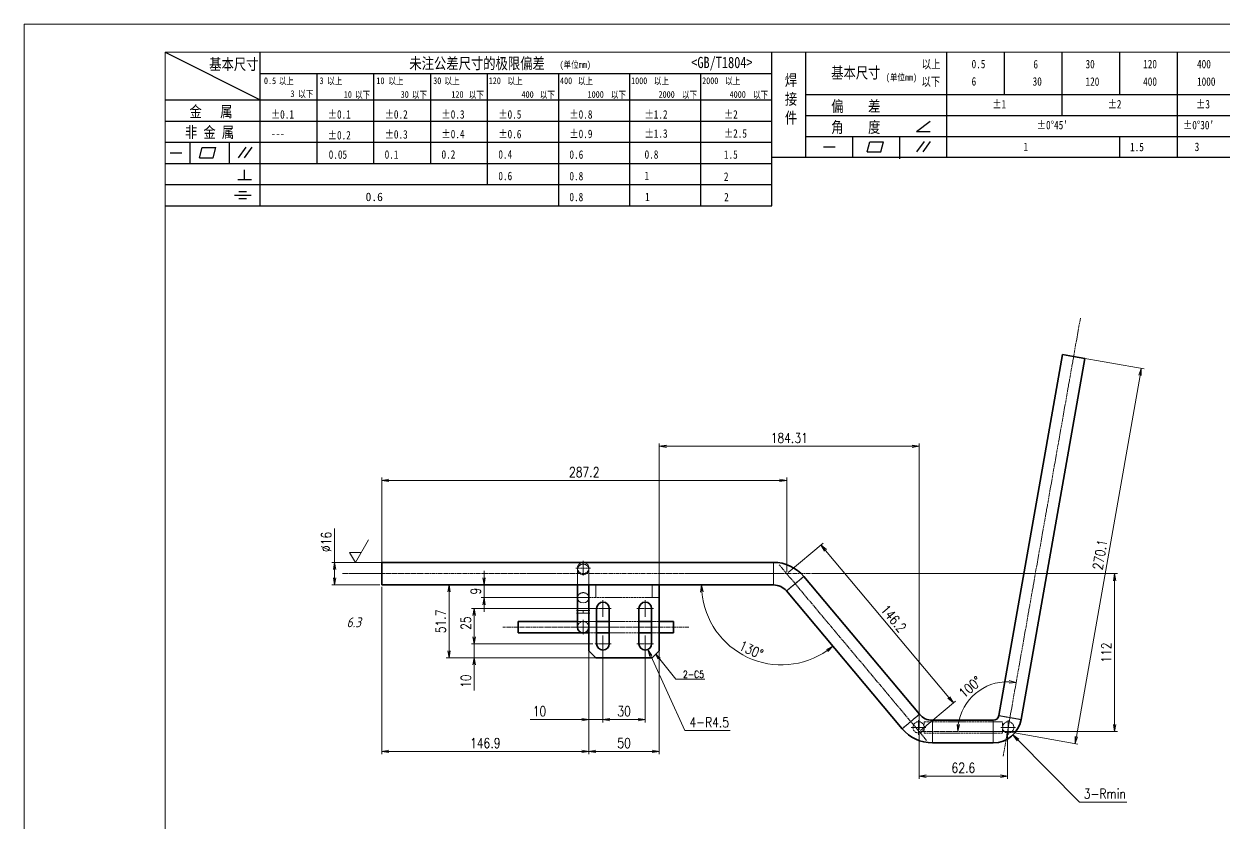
# Model space of a CAD drawing. Header units: millimetres. Extents: x 1333 to 106363, y -60675 to -5704.
# Drawn here: x 5374 to 6226, y -60054 to -59487 of the extents above; entities that cross this region are included whole.
import ezdxf
from ezdxf.enums import TextEntityAlignment as Align

# ---------------------------------------------------------------- set-up
doc = ezdxf.new("R2010")
doc.units = ezdxf.units.MM
doc.header["$LTSCALE"] = 0.5
doc.linetypes.add('AM_ISO02W050x2', pattern=[3.75, 3, -0.75])
doc.linetypes.add('AM_ISO08W050x2', pattern=[9, 6, -0.75, 1.5, -0.75])
for name, color, linetype, lineweight in [('DIM', 3, 'Continuous', 13), ('中心线', 2, 'AM_ISO08W050x2', 18), ('图框', 7, 'Continuous', 18), ('标注线', 3, 'Continuous', 18), ('粗实线', 7, 'Continuous', 35), ('虚线', 1, 'AM_ISO02W050x2', 18)]:
    doc.layers.add(name, color=color, linetype=linetype, lineweight=lineweight)
doc.layers.add('图框文字', color=7, linetype='Continuous')
doc.layers.add('打印', color=7, linetype='Continuous', lineweight=15, plot=False)
doc.layers.add('打印-禁用', color=7, linetype='Continuous', lineweight=15, plot=False)
doc.styles.add('DIM', font='romans.shx', dxfattribs={"width": 0.8, "bigfont": 'bigfont.shx'})
doc.styles.add('国标', font='simfang.ttf', dxfattribs={"width": 0.8})
doc.styles.add('机械长仿宋', font='gbenor.shx', dxfattribs={"height": 1, "bigfont": 'gbcbig.shx'})
doc.dimstyles.new('DEH 1-2', dxfattribs={"dimscale": 2, "dimtxt": 3.5, "dimasz": 2.5, "dimexe": 1, "dimexo": 0.625, "dimgap": 1.2, "dimtad": 1, "dimtoh": 1, "dimdsep": 46, "dimtxsty": 'DIM', "dimblk": 'OPEN', "dimcen": 0, "dimclrd": 8, "dimclre": 8, "dimclrt": 2, "dimazin": 2, "dimtfac": 0.5, "dimtmove": 0, "dimatfit": 3, "dimldrblk": 'OPEN', "dimfxl": 1, "dimtolj": 2, "dimlwd": 18, "dimlwe": 18, "dimarcsym": 0})
doc.dimstyles.new('DEH 1-2$0', dxfattribs={"dimscale": 2, "dimtxt": 3.5, "dimasz": 2.5, "dimexe": 1, "dimexo": 0.625, "dimgap": 1.2, "dimtad": 1, "dimdsep": 46, "dimtxsty": 'DIM', "dimblk": 'OPEN', "dimcen": 0, "dimclrd": 8, "dimclre": 8, "dimclrt": 2, "dimazin": 2, "dimtfac": 0.5, "dimtmove": 0, "dimatfit": 3, "dimldrblk": 'OPEN', "dimfxl": 1, "dimtolj": 2, "dimlwd": 13, "dimlwe": 13, "dimarcsym": 0})
doc.dimstyles.new('DEH 1-2$4', dxfattribs={"dimscale": 2, "dimtxt": 3.5, "dimasz": 2.5, "dimexe": 1, "dimexo": 0.625, "dimgap": 1.2, "dimtad": 1, "dimtoh": 1, "dimdsep": 46, "dimtxsty": 'DIM', "dimblk": 'OPEN', "dimcen": 0, "dimclrd": 8, "dimclre": 8, "dimclrt": 2, "dimazin": 2, "dimtfac": 0.5, "dimtofl": 0, "dimtmove": 0, "dimatfit": 3, "dimldrblk": 'OPEN', "dimfxl": 1, "dimtolj": 2, "dimlwd": 18, "dimlwe": 18, "dimarcsym": 0})
doc.dimstyles.new('DEH 1-2$7', dxfattribs={"dimscale": 2, "dimtxt": 3.5, "dimasz": 2.5, "dimexe": 1, "dimexo": 0.625, "dimgap": 1.2, "dimtad": 1, "dimdsep": 46, "dimtxsty": 'DIM', "dimblk": 'OPEN', "dimcen": 0, "dimclrd": 8, "dimclre": 8, "dimclrt": 2, "dimazin": 2, "dimtfac": 0.5, "dimtmove": 0, "dimatfit": 3, "dimldrblk": 'OPEN', "dimfxl": 1, "dimtolj": 2, "dimlwd": 13, "dimlwe": 13, "dimarcsym": 1})

# ---------------------------------------------------------------- blocks, each defined once
blk = doc.blocks.new('GZDEH零件A3图框V01版')
at = {"layer": '图框', "linetype": 'Continuous'}
for p, q in [((2882.49, -1554.46), (2882.49, -1832.96)), ((3272.49, -1554.46), (2882.49, -1554.46))]:
    blk.add_line(p, q, dxfattribs=at)
at = {"layer": '图框文字', "color": 9}
for p, q in [((2882.49, -1554.46), (2899.37, -1562.92)), ((2899.37, -1581.67), (2899.37, -1554.46)), ((2990.09, -1581.67), (2990.09, -1554.46)), ((2996.09, -1573.08), (2996.09, -1554.46)), ((3021.09, -1561.98), (3021.09, -1554.46)), ((3031.31, -1561.98), (3031.31, -1554.46)), ((3041.53, -1561.98), (3041.53, -1554.46)), ((3051.75, -1561.98), (3051.75, -1554.46)), ((3061.98, -1561.98), (3061.98, -1554.46)), ((2899.37, -1558.24), (2990.09, -1558.24)), ((2909.45, -1574.17), (2909.45, -1558.24)), ((2919.53, -1574.17), (2919.53, -1558.24)), ((2929.61, -1574.17), (2929.61, -1558.24)), ((2939.69, -1577.92), (2939.69, -1558.24)), ((2952.29, -1581.67), (2952.29, -1558.24)), ((2964.89, -1581.67), (2964.89, -1558.24)), ((2977.49, -1581.67), (2977.49, -1558.24)), ((2996.09, -1561.98), (3113.09, -1561.98)), ((3021.09, -1573.08), (3021.09, -1561.98)), ((3041.53, -1565.68), (3041.53, -1561.98)), ((3061.98, -1573.08), (3061.98, -1561.98)), ((2882.49, -1562.92), (2990.09, -1562.92)), ((2882.49, -1566.67), (2990.09, -1566.67)), ((2996.09, -1565.68), (3113.09, -1565.68)), ((3015.75, -1568.51), (3018.15, -1566.66)), ((3015.75, -1568.51), (3018.15, -1568.51)), ((2882.49, -1570.42), (2990.09, -1570.42)), ((2886.92, -1574.12), (2886.92, -1570.42)), ((2888.59, -1573.16), (2889.07, -1571.37)), ((2889.07, -1571.37), (2891.48, -1571.37)), ((2891, -1573.16), (2891.48, -1571.37)), ((2893.91, -1574.12), (2893.91, -1570.42)), ((2895.52, -1573.16), (2896.85, -1571.3)), ((2896.6, -1573.16), (2897.94, -1571.3)), ((2996.09, -1569.38), (3113.09, -1569.38)), ((2999.26, -1571.23), (3001.32, -1571.23)), ((3004.42, -1573.08), (3004.42, -1569.38)), ((3006.97, -1572.12), (3007.45, -1570.33)), ((3007.45, -1570.33), (3009.86, -1570.33)), ((3009.39, -1572.12), (3009.86, -1570.33)), ((3012.75, -1573.08), (3012.75, -1569.38)), ((3015.81, -1572.12), (3017.15, -1570.26)), ((3016.89, -1572.12), (3018.23, -1570.26)), ((3051.75, -1573.08), (3051.75, -1569.38)), ((2883.43, -1572.27), (2885.49, -1572.27)), ((2888.59, -1573.16), (2891, -1573.16)), ((2990.09, -1573.08), (3113.09, -1573.08)), ((3006.97, -1572.12), (3009.39, -1572.12)), ((3012.75, -1573.33), (3012.75, -1573.08)), ((2882.49, -1574.17), (2990.09, -1574.17)), ((2896.58, -1577.05), (2896.58, -1575.28)), ((2895.42, -1577.05), (2897.81, -1577.05)), ((2882.49, -1577.92), (2990.09, -1577.92)), ((2894.79, -1579.77), (2897.77, -1579.77)), ((2895.57, -1579.17), (2896.92, -1579.17)), ((2882.49, -1581.67), (2990.09, -1581.67)), ((2895.57, -1580.37), (2896.93, -1580.37))]:
    blk.add_line(p, q, dxfattribs=at)
at = {"layer": '打印-禁用', "linetype": 'Continuous'}
for p, q in [((2857.49, -1549.46), (2857.49, -1846.46)), ((3277.49, -1549.46), (2857.49, -1549.46))]:
    blk.add_line(p, q, dxfattribs=at)
at = {"layer": '图框文字', "color": 9, "style": '国标', "width": 0.8}
for s, height, p in [('基本尺寸', 2, (2890.33, -1557.58)), ('未注公差尺寸的极限偏差', 2, (2925.81, -1557.44)), ('<GB/T1804>', 2, (2975.78, -1557.27)), ('以上', 1.5, (3016.64, -1557.33)), ('0.5', 1.5, (3025.49, -1557.3)), ('6', 1.5, (3036.45, -1557.34)), ('30', 1.5, (3045.69, -1557.31)), ('120', 1.5, (3055.91, -1557.31)), ('400', 1.5, (3065.46, -1557.31)), ('基本尺寸', 2, (3000.6, -1559.1)), ('30', 1.2, (2930.04, -1560.11)), ('以下', 1.5, (3016.58, -1560.43)), ('6', 1.5, (3025.49, -1560.38)), ('30', 1.5, (3036.31, -1560.39)), ('120', 1.5, (3045.69, -1560.41)), ('400', 1.5, (3055.91, -1560.41)), ('1000', 1.5, (3065.46, -1560.41)), ('偏    差', 2, (3000.6, -1565.04)), ('±1', 1.5, (3029.16, -1564.42)), ('±2', 1.5, (3049.61, -1564.42)), ('±3', 1.5, (3065.3, -1564.42)), ('金   属', 2, (2886.82, -1565.98)), ('±0.1', 1.5, (2901.27, -1566.23)), ('±0.1', 1.5, (2911.35, -1566.23)), ('±0.2', 1.5, (2921.43, -1566.23)), ('±0.3', 1.5, (2931.51, -1566.23)), ('±0.5', 1.5, (2941.59, -1566.23)), ('±0.8', 1.5, (2954.19, -1566.23)), ('±1.2', 1.5, (2967.51, -1566.23)), ('±2', 1.5, (2981.58, -1566.23)), ('角    度', 2, (3000.6, -1568.74)), ("±0%%D45'", 1.5, (3037.06, -1568.12)), ("±0%%D30'", 1.5, (3062.98, -1568.12)), ('非 金 属', 2, (2886.02, -1569.65)), ('---', 1.5, (2901.27, -1569.65)), ('±0.2', 1.5, (2911.35, -1569.92)), ('±0.3', 1.5, (2921.43, -1569.77)), ('±0.4', 1.5, (2931.51, -1569.71)), ('±0.6', 1.5, (2941.59, -1569.71)), ('±0.9', 1.5, (2954.19, -1569.68)), ('±1.3', 1.5, (2967.51, -1569.62)), ('±2.5', 1.5, (2981.58, -1569.61)), ('1', 1.5, (3034.69, -1571.98)), ('1.5', 1.5, (3053.59, -1572.01)), ('3', 1.5, (3065.05, -1571.98)), ('0.1', 1.5, (2921.43, -1573.34)), ('0.2', 1.5, (2931.51, -1573.33)), ('0.4', 1.5, (2941.59, -1573.33)), ('0.6', 1.5, (2954.19, -1573.35)), ('0.8', 1.5, (2967.51, -1573.33)), ('1.5', 1.5, (2981.58, -1573.34)), ('0.6', 1.5, (2941.59, -1577.14)), ('0.8', 1.5, (2954.19, -1577.17)), ('1', 1.5, (2967.51, -1577.12)), ('2', 1.5, (2981.58, -1577.26)), ('0.8', 1.5, (2954.19, -1580.87)), ('1', 1.5, (2967.59, -1580.86)), ('2', 1.5, (2981.62, -1580.89))]:
    blk.add_text(s, height=height, dxfattribs=at).set_placement(p)
at = {"layer": '图框文字', "color": 9, "lineweight": 15, "style": '国标', "width": 0.8}
for s, p in [('(单位mm)', (2952.44, -1557.27)), ('(单位mm)', (3010.27, -1559.51)), ('0.5', (2900.03, -1560.11)), ('以上', (2902.64, -1560.16)), ('3', (2909.88, -1560.11)), ('以上', (2911.25, -1560.16)), ('10', (2919.96, -1560.11)), ('以上', (2922.09, -1560.16)), ('以上', (2932.02, -1560.16)), ('120', (2939.88, -1560.11)), ('以上', (2943.21, -1560.16)), ('400', (2952.52, -1560.11)), ('以上', (2955.68, -1560.16)), ('1000', (2965.12, -1560.11)), ('以上', (2969.16, -1560.16)), ('2000', (2977.72, -1560.11)), ('以上', (2981.8, -1560.16)), ('3', (2904.73, -1562.41)), ('以下', (2906.1, -1562.46)), ('10', (2914.19, -1562.54)), ('以下', (2916.18, -1562.59)), ('30', (2924.27, -1562.54)), ('以下', (2926.26, -1562.59)), ('120', (2933.26, -1562.54)), ('以下', (2936.34, -1562.59)), ('400', (2945.7, -1562.54)), ('以下', (2948.94, -1562.59)), ('1000', (2957.41, -1562.54)), ('以下', (2961.54, -1562.59)), ('2000', (2969.99, -1562.54)), ('以下', (2974.14, -1562.59)), ('4000', (2982.59, -1562.54)), ('以下', (2986.74, -1562.59))]:
    blk.add_text(s, height=1.2, dxfattribs=at).set_placement(p)
at = {"layer": '图框文字', "color": 9, "lineweight": 13, "style": '国标'}
blk.add_text('0.6', height=1.5, dxfattribs=at).set_placement((2918.05, -1580.85))
at = {"layer": '图框文字', "color": 9, "insert": (2992.39, -1558.41), "char_height": 2, "width": 3.1877, "attachment_point": 1, "style": '国标'}
blk.add_mtext('焊\\P接\\P件', dxfattribs=at)
at = {"layer": '图框文字', "color": 9, "insert": (2911.51, -1573.37), "char_height": 1.5, "attachment_point": 7, "style": '国标'}
blk.add_mtext_dynamic_manual_height_columns('0.05', width=5.1982, gutter_width=12.5, heights=[0], dxfattribs=at)
blk = doc.blocks.new('DEH A3')
at = {"layer": '图框'}
blk.add_blockref('GZDEH零件A3图框V01版', (-2857.49, 1846.46), dxfattribs=at)
blk = doc.blocks.new('_Open')
at = {"color": 0, "linetype": 'ByBlock', "lineweight": -2}
for p, q in [((-1, 0.17), (0, 0)), ((-1, -0.17), (0, 0)), ((0, 0), (-1, 0))]:
    blk.add_line(p, q, dxfattribs=at)
blk = doc.blocks.new('*D104')
at = {"layer": 'Defpoints', "color": 0, "transparency": 16777216}
for p in [(5628.02, -59884.61), (5774.9, -59921.32), (5628.02, -60002.67)]:
    blk.add_point(p, dxfattribs=at)
at = {"layer": '标注线', "color": 8, "lineweight": 13, "transparency": 16777216}
for p, q in [((5628.02, -59885.86), (5628.02, -60004.67)), ((5774.9, -59922.57), (5774.9, -60004.67)), ((5769.9, -60002.67), (5633.02, -60002.67))]:
    blk.add_line(p, q, dxfattribs=at)
at = {"layer": '标注线', "color": 8, "lineweight": 13, "transparency": 16777216, "xscale": 5, "yscale": 5, "zscale": 5, "rotation": 180}
blk.add_blockref('_Open', (5628.02, -60002.67), dxfattribs=at)
at = {"layer": '标注线', "color": 8, "lineweight": 13, "transparency": 16777216, "xscale": 5, "yscale": 5, "zscale": 5}
blk.add_blockref('_Open', (5774.9, -60002.67), dxfattribs=at)
at = {"layer": '标注线', "color": 2, "transparency": 16777216, "insert": (5701.46, -59996.77), "char_height": 7, "attachment_point": 5, "style": 'DIM'}
blk.add_mtext('\\A2;146.9', dxfattribs=at)
blk = doc.blocks.new('*D105')
at = {"layer": 'Defpoints', "color": 0, "transparency": 16777216}
for p in [(5774.9, -59921.32), (5824.9, -59921.32), (5824.9, -60002.67)]:
    blk.add_point(p, dxfattribs=at)
at = {"layer": '标注线', "color": 8, "lineweight": 13, "transparency": 16777216}
for p, q in [((5774.9, -59922.57), (5774.9, -60004.67)), ((5824.9, -59922.57), (5824.9, -60004.67)), ((5779.9, -60002.67), (5819.9, -60002.67))]:
    blk.add_line(p, q, dxfattribs=at)
at = {"layer": '标注线', "color": 8, "lineweight": 13, "transparency": 16777216, "xscale": 5, "yscale": 5, "zscale": 5, "rotation": 180}
blk.add_blockref('_Open', (5774.9, -60002.67), dxfattribs=at)
at = {"layer": '标注线', "color": 8, "lineweight": 13, "transparency": 16777216, "xscale": 5, "yscale": 5, "zscale": 5}
blk.add_blockref('_Open', (5824.9, -60002.67), dxfattribs=at)
at = {"layer": '标注线', "color": 2, "transparency": 16777216, "insert": (5799.9, -59996.77), "char_height": 7, "attachment_point": 5, "style": 'DIM'}
blk.add_mtext('\\A2;50', dxfattribs=at)
blk = doc.blocks.new('*D106')
at = {"layer": 'Defpoints', "color": 0, "transparency": 16777216}
for p in [(5784.9, -59922.17), (5814.9, -59922.17), (5814.9, -59980.06)]:
    blk.add_point(p, dxfattribs=at)
at = {"layer": '标注线', "color": 8, "lineweight": 13, "transparency": 16777216}
for p, q in [((5784.9, -59923.42), (5784.9, -59982.06)), ((5814.9, -59923.42), (5814.9, -59982.06)), ((5789.9, -59980.06), (5809.9, -59980.06))]:
    blk.add_line(p, q, dxfattribs=at)
at = {"layer": '标注线', "color": 8, "lineweight": 13, "transparency": 16777216, "xscale": 5, "yscale": 5, "zscale": 5, "rotation": 180}
blk.add_blockref('_Open', (5784.9, -59980.06), dxfattribs=at)
at = {"layer": '标注线', "color": 8, "lineweight": 13, "transparency": 16777216, "xscale": 5, "yscale": 5, "zscale": 5}
blk.add_blockref('_Open', (5814.9, -59980.06), dxfattribs=at)
at = {"layer": '标注线', "color": 2, "transparency": 16777216, "insert": (5799.9, -59974.16), "char_height": 7, "attachment_point": 5, "style": 'DIM'}
blk.add_mtext('\\A2;30', dxfattribs=at)
blk = doc.blocks.new('*D107')
at = {"layer": 'Defpoints', "color": 0, "transparency": 16777216}
for p in [(5774.9, -59921.32), (5784.9, -59922.17), (5784.9, -59980.06)]:
    blk.add_point(p, dxfattribs=at)
at = {"layer": '标注线', "color": 8, "lineweight": 13, "transparency": 16777216}
for p, q in [((5774.9, -59922.57), (5774.9, -59982.06)), ((5784.9, -59923.42), (5784.9, -59982.06)), ((5769.9, -59980.06), (5733.42, -59980.06)), ((5784.9, -59980.06), (5774.9, -59980.06)), ((5789.9, -59980.06), (5794.9, -59980.06))]:
    blk.add_line(p, q, dxfattribs=at)
at = {"layer": '标注线', "color": 8, "lineweight": 13, "transparency": 16777216, "xscale": 5, "yscale": 5, "zscale": 5}
blk.add_blockref('_Open', (5774.9, -59980.06), dxfattribs=at)
at = {"layer": '标注线', "color": 8, "lineweight": 13, "transparency": 16777216, "xscale": 5, "yscale": 5, "zscale": 5, "rotation": 180}
blk.add_blockref('_Open', (5784.9, -59980.06), dxfattribs=at)
at = {"layer": '标注线', "color": 2, "transparency": 16777216, "insert": (5739.95, -59974.16), "char_height": 7, "attachment_point": 5, "style": 'DIM'}
blk.add_mtext('\\A2;10', dxfattribs=at)
blk = doc.blocks.new('*D108')
at = {"layer": 'Defpoints', "color": 0, "transparency": 16777216}
for p in [(5779.05, -59926.32), (5693.61, -59936.32), (5781.45, -59936.32)]:
    blk.add_point(p, dxfattribs=at)
at = {"layer": '标注线', "color": 8, "lineweight": 13, "transparency": 16777216}
for p, q in [((5693.61, -59921.32), (5693.61, -59916.32)), ((5777.8, -59926.32), (5691.61, -59926.32)), ((5693.61, -59926.32), (5693.61, -59936.32)), ((5780.2, -59936.32), (5691.61, -59936.32)), ((5693.61, -59941.32), (5693.61, -59959.39))]:
    blk.add_line(p, q, dxfattribs=at)
at = {"layer": '标注线', "color": 8, "lineweight": 13, "transparency": 16777216, "xscale": 5, "yscale": 5, "zscale": 5}
for p, rotation in [((5693.61, -59926.32), 270), ((5693.61, -59936.32), 90)]:
    blk.add_blockref('_Open', p, dxfattribs=dict(at, rotation=rotation))
at = {"layer": '标注线', "color": 2, "transparency": 16777216, "insert": (5687.71, -59952.86), "char_height": 7, "attachment_point": 5, "rotation": 90, "style": 'DIM'}
blk.add_mtext('\\A2;10', dxfattribs=at)
blk = doc.blocks.new('*D109')
at = {"layer": 'Defpoints', "color": 0, "transparency": 16777216}
for p in [(5693.61, -59901.32), (5780.4, -59901.32), (5779.05, -59926.32)]:
    blk.add_point(p, dxfattribs=at)
at = {"layer": '标注线', "color": 8, "lineweight": 13, "transparency": 16777216}
for p, q in [((5779.15, -59901.32), (5691.61, -59901.32)), ((5693.61, -59921.32), (5693.61, -59906.32)), ((5777.8, -59926.32), (5691.61, -59926.32))]:
    blk.add_line(p, q, dxfattribs=at)
at = {"layer": '标注线', "color": 8, "lineweight": 13, "transparency": 16777216, "xscale": 5, "yscale": 5, "zscale": 5}
for p, rotation in [((5693.61, -59901.32), 90), ((5693.61, -59926.32), 270)]:
    blk.add_blockref('_Open', p, dxfattribs=dict(at, rotation=rotation))
at = {"layer": '标注线', "color": 2, "transparency": 16777216, "insert": (5687.71, -59911.7), "char_height": 7, "attachment_point": 5, "rotation": 90, "style": 'DIM'}
blk.add_mtext('\\A2;25', dxfattribs=at)
blk = doc.blocks.new('*D110')
at = {"layer": 'Defpoints', "color": 0, "transparency": 16777216}
for p in [(5814.9, -59926.32), (5816.78, -59930.41)]:
    blk.add_point(p, dxfattribs=at)
at = {"layer": '标注线', "color": 8, "lineweight": 18, "transparency": 16777216}
for p, q in [((5843.1, -59987.9), (5818.86, -59934.96)), ((5875.1, -59987.9), (5843.1, -59987.9))]:
    blk.add_line(p, q, dxfattribs=at)
at = {"layer": '标注线', "color": 8, "lineweight": 18, "transparency": 16777216, "xscale": 5, "yscale": 5, "zscale": 5, "rotation": 114.600883210206}
blk.add_blockref('_Open', (5816.78, -59930.41), dxfattribs=at)
at = {"layer": '标注线', "color": 2, "transparency": 16777216, "insert": (5860.3, -59982), "char_height": 7, "attachment_point": 5, "style": 'DIM'}
blk.add_mtext('\\A2;{\\Fromans,bigfont|c134;4-}R4.5', dxfattribs=at)
blk = doc.blocks.new('*D111')
at = {"layer": 'Defpoints', "color": 0, "transparency": 16777216}
for p in [(5594.6, -59868.61), (5629.78, -59868.61), (5628.02, -59884.61)]:
    blk.add_point(p, dxfattribs=at)
at = {"layer": '标注线', "color": 8, "lineweight": 13, "transparency": 16777216}
for p, q in [((5594.6, -59868.61), (5594.6, -59844.68)), ((5628.53, -59868.61), (5592.6, -59868.61)), ((5594.6, -59879.61), (5594.6, -59873.61)), ((5626.77, -59884.61), (5592.6, -59884.61))]:
    blk.add_line(p, q, dxfattribs=at)
at = {"layer": '标注线', "color": 8, "lineweight": 13, "transparency": 16777216, "xscale": 5, "yscale": 5, "zscale": 5}
for p, rotation in [((5594.6, -59868.61), 90), ((5594.6, -59884.61), 270)]:
    blk.add_blockref('_Open', p, dxfattribs=dict(at, rotation=rotation))
at = {"layer": '标注线', "color": 2, "transparency": 16777216, "insert": (5588.7, -59854.15), "char_height": 7, "attachment_point": 5, "rotation": 90, "style": 'DIM'}
blk.add_mtext('\\A2;%%c16', dxfattribs=at)
blk = doc.blocks.new('*D112')
at = {"layer": 'Defpoints', "color": 0, "transparency": 16777216}
for p in [(5628.02, -59810.53), (5628.02, -59869.97), (5915.23, -59876.61)]:
    blk.add_point(p, dxfattribs=at)
at = {"layer": '标注线', "color": 8, "lineweight": 13, "transparency": 16777216}
for p, q in [((5628.02, -59868.72), (5628.02, -59808.53)), ((5910.23, -59810.53), (5633.02, -59810.53)), ((5915.23, -59875.36), (5915.23, -59808.53))]:
    blk.add_line(p, q, dxfattribs=at)
at = {"layer": '标注线', "color": 8, "lineweight": 13, "transparency": 16777216, "xscale": 5, "yscale": 5, "zscale": 5, "rotation": 180}
blk.add_blockref('_Open', (5628.02, -59810.53), dxfattribs=at)
at = {"layer": '标注线', "color": 8, "lineweight": 13, "transparency": 16777216, "xscale": 5, "yscale": 5, "zscale": 5}
blk.add_blockref('_Open', (5915.23, -59810.53), dxfattribs=at)
at = {"layer": '标注线', "color": 2, "transparency": 16777216, "insert": (5771.62, -59804.63), "char_height": 7, "attachment_point": 5, "style": 'DIM'}
blk.add_mtext('\\A2;287.2', dxfattribs=at)
blk = doc.blocks.new('*D113')
at = {"layer": 'Defpoints', "color": 0, "transparency": 16777216}
for p in [(6118.73, -59722.65), (6166.67, -59731.1), (6071.83, -59988.61)]:
    blk.add_point(p, dxfattribs=at)
at = {"layer": '标注线', "color": 8, "lineweight": 13, "transparency": 16777216}
for p, q in [((6119.96, -59722.86), (6168.64, -59731.45)), ((6120.64, -59992.14), (6165.8, -59736.02)), ((6073.06, -59988.83), (6121.74, -59997.41))]:
    blk.add_line(p, q, dxfattribs=at)
at = {"layer": '标注线', "color": 8, "lineweight": 13, "transparency": 16777216, "xscale": 5, "yscale": 5, "zscale": 5}
for p, rotation in [((6166.67, -59731.1), 79.9999981576104), ((6119.77, -59997.07), 259.9999981576104)]:
    blk.add_blockref('_Open', p, dxfattribs=dict(at, rotation=rotation))
at = {"layer": '标注线', "color": 2, "transparency": 16777216, "insert": (6137.41, -59863.06), "char_height": 7, "attachment_point": 5, "rotation": 80, "style": 'DIM'}
blk.add_mtext('\\A2;270.1', dxfattribs=at)
blk = doc.blocks.new('*D114')
at = {"layer": 'Defpoints', "color": 0, "transparency": 16777216}
for p in [(6009.21, -59988.61), (6071.83, -59988.61), (6071.83, -60020.21)]:
    blk.add_point(p, dxfattribs=at)
at = {"layer": '标注线', "color": 8, "lineweight": 13, "transparency": 16777216}
for p, q in [((6009.21, -59989.86), (6009.21, -60022.21)), ((6071.83, -59989.86), (6071.83, -60022.21)), ((6014.21, -60020.21), (6066.83, -60020.21))]:
    blk.add_line(p, q, dxfattribs=at)
at = {"layer": '标注线', "color": 8, "lineweight": 13, "transparency": 16777216, "xscale": 5, "yscale": 5, "zscale": 5, "rotation": 180}
blk.add_blockref('_Open', (6009.21, -60020.21), dxfattribs=at)
at = {"layer": '标注线', "color": 8, "lineweight": 13, "transparency": 16777216, "xscale": 5, "yscale": 5, "zscale": 5}
blk.add_blockref('_Open', (6071.83, -60020.21), dxfattribs=at)
at = {"layer": '标注线', "color": 2, "transparency": 16777216, "insert": (6040.52, -60014.31), "char_height": 7, "attachment_point": 5, "style": 'DIM'}
blk.add_mtext('\\A2;62.6', dxfattribs=at)
blk = doc.blocks.new('*D115')
at = {"layer": 'Defpoints', "color": 0, "transparency": 16777216}
for p in [(6072.85, -59988.15), (6075.67, -59990.99)]:
    blk.add_point(p, dxfattribs=at)
at = {"layer": '标注线', "color": 8, "lineweight": 18, "transparency": 16777216}
for p, q in [((6122.84, -60038.53), (6079.19, -59994.54)), ((6156.44, -60038.53), (6122.84, -60038.53))]:
    blk.add_line(p, q, dxfattribs=at)
at = {"layer": '标注线', "color": 8, "lineweight": 18, "transparency": 16777216, "xscale": 5, "yscale": 5, "zscale": 5, "rotation": 134.7732043827721}
blk.add_blockref('_Open', (6075.67, -59990.99), dxfattribs=at)
at = {"layer": '标注线', "color": 2, "transparency": 16777216, "insert": (6140.84, -60032.63), "char_height": 7, "attachment_point": 5, "style": 'DIM'}
blk.add_mtext('\\A2;{\\Fromans,bigfont|c134;3-Rmin}', dxfattribs=at)
blk = doc.blocks.new('*D116')
at = {"layer": 'Defpoints', "color": 0, "transparency": 16777216}
for p in [(5675.8, -59884.61), (5782.85, -59884.61), (5781.45, -59936.32)]:
    blk.add_point(p, dxfattribs=at)
at = {"layer": '标注线', "color": 8, "lineweight": 13, "transparency": 16777216}
for p, q in [((5781.6, -59884.61), (5673.8, -59884.61)), ((5675.8, -59931.32), (5675.8, -59889.61)), ((5780.2, -59936.32), (5673.8, -59936.32))]:
    blk.add_line(p, q, dxfattribs=at)
at = {"layer": '标注线', "color": 8, "lineweight": 13, "transparency": 16777216, "xscale": 5, "yscale": 5, "zscale": 5}
for p, rotation in [((5675.8, -59884.61), 90), ((5675.8, -59936.32), 270)]:
    blk.add_blockref('_Open', p, dxfattribs=dict(at, rotation=rotation))
at = {"layer": '标注线', "color": 2, "transparency": 16777216, "insert": (5669.9, -59910.47), "char_height": 7, "attachment_point": 5, "rotation": 90, "style": 'DIM'}
blk.add_mtext('\\A2;51.7', dxfattribs=at)
blk = doc.blocks.new('*D117')
at = {"layer": 'Defpoints', "color": 0, "transparency": 16777216}
for p in [(5700.61, -59884.61), (5770.48, -59884.61), (5777.4, -59893.61)]:
    blk.add_point(p, dxfattribs=at)
at = {"layer": '标注线', "color": 8, "lineweight": 13, "transparency": 16777216}
for p, q in [((5700.61, -59879.61), (5700.61, -59874.61)), ((5769.23, -59884.61), (5698.61, -59884.61)), ((5700.61, -59893.61), (5700.61, -59884.61)), ((5776.15, -59893.61), (5698.61, -59893.61)), ((5700.61, -59898.61), (5700.61, -59903.61))]:
    blk.add_line(p, q, dxfattribs=at)
at = {"layer": '标注线', "color": 8, "lineweight": 13, "transparency": 16777216, "xscale": 5, "yscale": 5, "zscale": 5}
for p, rotation in [((5700.61, -59884.61), 270), ((5700.61, -59893.61), 90)]:
    blk.add_blockref('_Open', p, dxfattribs=dict(at, rotation=rotation))
at = {"layer": '标注线', "color": 2, "transparency": 16777216, "insert": (5694.71, -59889.11), "char_height": 7, "attachment_point": 5, "rotation": 90, "style": 'DIM'}
blk.add_mtext('\\A2;9', dxfattribs=at)
blk = doc.blocks.new('*D118')
at = {"layer": 'Defpoints', "color": 0, "transparency": 16777216}
for p in [(5932.59, -59876.61), (6147.82, -59876.61), (6037, -59988.61)]:
    blk.add_point(p, dxfattribs=at)
at = {"layer": '标注线', "color": 8, "lineweight": 13, "transparency": 16777216}
for p, q in [((5933.84, -59876.61), (6149.82, -59876.61)), ((6147.82, -59983.61), (6147.82, -59881.61)), ((6038.25, -59988.61), (6149.82, -59988.61))]:
    blk.add_line(p, q, dxfattribs=at)
at = {"layer": '标注线', "color": 8, "lineweight": 13, "transparency": 16777216, "xscale": 5, "yscale": 5, "zscale": 5}
for p, rotation in [((6147.82, -59876.61), 90), ((6147.82, -59988.61), 270)]:
    blk.add_blockref('_Open', p, dxfattribs=dict(at, rotation=rotation))
at = {"layer": '标注线', "color": 2, "transparency": 16777216, "insert": (6141.92, -59932.61), "char_height": 7, "attachment_point": 5, "rotation": 90, "style": 'DIM'}
blk.add_mtext('\\A2;112', dxfattribs=at)
blk = doc.blocks.new('*D119')
at = {"layer": 'Defpoints', "color": 0, "transparency": 16777216}
for p in [(6009.21, -59786.29), (5824.9, -59907.47), (6009.21, -59988.61)]:
    blk.add_point(p, dxfattribs=at)
at = {"layer": '标注线', "color": 8, "lineweight": 13, "transparency": 16777216}
for p, q in [((5824.9, -59906.22), (5824.9, -59784.29)), ((5829.9, -59786.29), (6004.21, -59786.29)), ((6009.21, -59987.36), (6009.21, -59784.29))]:
    blk.add_line(p, q, dxfattribs=at)
at = {"layer": '标注线', "color": 8, "lineweight": 13, "transparency": 16777216, "xscale": 5, "yscale": 5, "zscale": 5, "rotation": 180}
blk.add_blockref('_Open', (5824.9, -59786.29), dxfattribs=at)
at = {"layer": '标注线', "color": 8, "lineweight": 13, "transparency": 16777216, "xscale": 5, "yscale": 5, "zscale": 5}
blk.add_blockref('_Open', (6009.21, -59786.29), dxfattribs=at)
at = {"layer": '标注线', "color": 2, "transparency": 16777216, "insert": (5917.06, -59780.39), "char_height": 7, "attachment_point": 5, "style": 'DIM'}
blk.add_mtext('\\A2;184.31', dxfattribs=at)
blk = doc.blocks.new('*D120')
at = {"layer": 'Defpoints', "color": 0, "transparency": 16777216}
for p in [(5939.49, -59856.25), (5915.23, -59876.61), (6009.21, -59988.61)]:
    blk.add_point(p, dxfattribs=at)
at = {"layer": '标注线', "color": 8, "lineweight": 13, "transparency": 16777216}
for p, q in [((5916.19, -59875.81), (5941.03, -59854.97)), ((6030.26, -59964.42), (5942.71, -59860.08)), ((6010.17, -59987.81), (6035.01, -59966.97))]:
    blk.add_line(p, q, dxfattribs=at)
at = {"layer": '标注线', "color": 8, "lineweight": 13, "transparency": 16777216, "xscale": 5, "yscale": 5, "zscale": 5}
for p, rotation in [((5939.49, -59856.25), 129.999973357479), ((6033.47, -59968.25), 309.999973357479)]:
    blk.add_blockref('_Open', p, dxfattribs=dict(at, rotation=rotation))
at = {"layer": '标注线', "color": 2, "transparency": 16777216, "insert": (5991, -59908.46), "char_height": 7, "attachment_point": 5, "rotation": 309.99997, "style": 'DIM'}
blk.add_mtext('\\A2;146.2', dxfattribs=at)
blk = doc.blocks.new('*D121')
at = {"layer": 'Defpoints', "color": 0, "transparency": 16777216}
for p in [(5837.59, -59884.61), (5902.59, -59884.61), (5915.1, -59888.9), (5870.26, -59923.52), (5997.09, -59986.61)]:
    blk.add_point(p, dxfattribs=at)
at = {"layer": '标注线', "color": 8, "lineweight": 18, "transparency": 16777216}
blk.add_arc((5911.5, -59884.61), 56.69, 185.05473, 304.94527, dxfattribs=at)
at = {"layer": '标注线', "color": 8, "lineweight": 18, "transparency": 16777216, "xscale": 5, "yscale": 5, "zscale": 5}
for p, rotation in [((5854.81, -59884.61), 92.52736314968477), ((5947.94, -59928.04), 37.47263685031233)]:
    blk.add_blockref('_Open', p, dxfattribs=dict(at, rotation=rotation))
at = {"layer": '标注线', "color": 2, "transparency": 16777216, "insert": (5890.03, -59930.65), "char_height": 7, "attachment_point": 5, "rotation": 335, "style": 'DIM'}
blk.add_mtext('\\A2;130°', dxfattribs=at)
blk = doc.blocks.new('FINISHER_TR')
at = {"layer": '标注线'}
for p, q in [((0, 0), (4.62, 8)), ((-2.02, 3.5), (0, 0)), ((2.02, 3.5), (-2.02, 3.5))]:
    blk.add_line(p, q, dxfattribs=at)
at = {"layer": '标注线', "color": 2, "style": '机械长仿宋', "oblique": 15}
blk.add_attdef('0.0', text='', height=3.5, dxfattribs=at).set_placement((2.03, -24.04), align=Align.BOTTOM_RIGHT)
blk = doc.blocks.new('*D153')
at = {"layer": 'Defpoints', "color": 0, "transparency": 16777216}
for p in [(6123.53, -59695.43), (6057.85, -59956.2), (6009.21, -59988.61), (6071.83, -59988.61), (6068.78, -60005.92)]:
    blk.add_point(p, dxfattribs=at)
at = {"layer": '标注线', "color": 8, "lineweight": 18, "transparency": 16777216}
blk.add_arc((6071.83, -59988.61), 35.31, 88.12119, 171.87881, dxfattribs=at)
at = {"layer": '标注线', "color": 8, "lineweight": 18, "transparency": 16777216, "xscale": 5, "yscale": 5, "zscale": 5}
for p, rotation in [((6077.96, -59953.85), 354.0605918009202), ((6036.52, -59988.61), 265.9394063566953)]:
    blk.add_blockref('_Open', p, dxfattribs=dict(at, rotation=rotation))
at = {"layer": '标注线', "color": 2, "transparency": 16777216, "insert": (6045.34, -59957.05), "char_height": 7, "attachment_point": 5, "rotation": 40, "style": 'DIM'}
blk.add_mtext('\\A2;100°', dxfattribs=at)

msp = doc.modelspace()

# ---------------------------------------------------------------- linework, layer by layer
at = {"color": 7, "lineweight": 13, "ltscale": 0.2}
for p, q in [((5905.904, -59868.614), (5905.904, -59876.614)), ((5905.904, -59876.614), (5905.904, -59884.614)), ((5927.354, -59878.616), (5921.225, -59883.758)), ((5921.225, -59883.758), (5915.097, -59888.9)), ((5774.904, -59902.766), (5766.904, -59902.766)), ((5774.904, -59904.614), (5766.904, -59904.614)), ((6009.343, -59976.327), (6003.215, -59981.47)), ((6003.215, -59981.47), (5997.087, -59986.612)), ((6018.536, -59980.614), (6018.536, -59988.614)), ((6061.76, -59980.614), (6061.76, -59988.614)), ((6065.699, -59977.308), (6073.578, -59978.698)), ((6073.578, -59978.698), (6081.456, -59980.087)), ((6018.536, -59988.614), (6018.536, -59996.614)), ((6061.76, -59988.614), (6061.76, -59996.614))]:
    msp.add_line(p, q, dxfattribs=at)
at = {"color": 7, "lineweight": 13}
msp.add_ellipse((5770.904, -59893.703), major_axis=(4, 0), ratio=0.9063078, start_param=3.1415927, end_param=6.2831853, dxfattribs=at)
at = {"layer": '中心线'}
for p, q in [((6123.526, -59695.426), (6068.778, -60005.92)), ((6014.452, -59994.862), (5909.988, -59870.366)), ((5600.226, -59876.613), (5933.693, -59876.614)), ((5911.236, -59876.614), (5847.261, -59876.614)), ((5845.904, -59914.614), (5713.904, -59914.614)), ((6071.829, -59988.614), (6009.21, -59988.614))]:
    msp.add_line(p, q, dxfattribs=at)
at = {"layer": '中心线', "ltscale": 0.26}
for p, q in [((5776.104, -59872.614), (5765.704, -59872.614)), ((5776.104, -59914.614), (5765.704, -59914.614)), ((6013.96, -59985.614), (6003.56, -59985.614)), ((6077.558, -59985.614), (6067.158, -59985.614))]:
    msp.add_line(p, q, dxfattribs=at)
at = {"layer": '中心线', "ltscale": 0.260001}
for p, q in [((5770.904, -59867.414), (5770.904, -59877.814)), ((5770.904, -59909.414), (5770.904, -59919.814)), ((6008.76, -59980.414), (6008.76, -59990.814)), ((6072.358, -59980.414), (6072.358, -59990.814))]:
    msp.add_line(p, q, dxfattribs=at)
at = {"layer": '中心线', "ltscale": 0.292499}
for p, q in [((5784.904, -59895.473), (5784.904, -59907.173)), ((5814.904, -59895.473), (5814.904, -59907.173)), ((5784.904, -59920.473), (5784.904, -59932.173)), ((5814.904, -59920.473), (5814.904, -59932.173))]:
    msp.add_line(p, q, dxfattribs=at)
at = {"layer": '中心线', "ltscale": 0.24}
for p, q in [((5766.104, -59902.766), (5775.704, -59902.766)), ((5766.104, -59904.614), (5775.704, -59904.614))]:
    msp.add_line(p, q, dxfattribs=at)
at = {"layer": '中心线', "ltscale": 0.055426}
msp.add_line((5770.904, -59904.799), (5770.904, -59902.581), dxfattribs=at)
at = {"layer": '中心线', "ltscale": 0.2925}
for p, q in [((5790.754, -59901.323), (5779.054, -59901.323)), ((5820.754, -59901.323), (5809.054, -59901.323)), ((5790.754, -59926.323), (5779.054, -59926.323)), ((5820.754, -59926.323), (5809.054, -59926.323))]:
    msp.add_line(p, q, dxfattribs=at)
at = {"layer": '打印'}
msp.add_lwpolyline([(5374.354, -59486.881), (7054.354, -59486.881), (7054.354, -60674.881), (5374.354, -60674.881)], close=True, dxfattribs=at)
at = {"layer": '粗实线'}
for p, q in [((6110.848, -59721.258), (6065.699, -59977.308)), ((6126.605, -59724.037), (6081.456, -59980.087)), ((5628.015, -59868.613), (5852.593, -59868.613)), ((5905.904, -59868.614), (5852.593, -59868.613)), ((6009.343, -59976.327), (5927.354, -59878.616)), ((5628.015, -59884.613), (5774.904, -59884.613)), ((5628.015, -59884.613), (5774.904, -59884.613)), ((5824.904, -59884.613), (5774.904, -59884.613)), ((5774.904, -59931.323), (5774.904, -59884.613)), ((5824.904, -59884.613), (5852.593, -59884.613)), ((5824.904, -59931.323), (5824.904, -59884.613)), ((5905.904, -59884.614), (5852.593, -59884.614)), ((5997.087, -59986.612), (5915.097, -59888.9)), ((5810.404, -59901.323), (5810.404, -59926.323)), ((5819.404, -59926.323), (5819.404, -59901.323)), ((5766.904, -59910.614), (5724.904, -59910.614)), ((5774.905, -59918.614), (5724.904, -59918.614)), ((5779.904, -59936.323), (5819.904, -59936.323)), ((6061.76, -59980.614), (6034.904, -59980.614)), ((6061.76, -59996.614), (6034.904, -59996.614))]:
    msp.add_line(p, q, dxfattribs=at)
at = {"layer": '粗实线', "ltscale": 0.2}
for p, q in [((6118.726, -59722.648), (6110.848, -59721.258)), ((6126.605, -59724.037), (6118.726, -59722.648)), ((5628.015, -59876.613), (5628.015, -59868.613)), ((5628.015, -59884.613), (5628.015, -59876.613)), ((5628.015, -59884.613), (5628.015, -59876.613))]:
    msp.add_line(p, q, dxfattribs=at)
at = {"layer": '粗实线', "ltscale": 0.220014}
for p, q in [((5766.904, -59884.613), (5766.904, -59893.414)), ((5774.904, -59884.613), (5774.904, -59893.414))]:
    msp.add_line(p, q, dxfattribs=at)
at = {"layer": '粗实线', "ltscale": 0.007235}
for p, q in [((5766.904, -59893.414), (5766.904, -59893.703)), ((5774.904, -59893.414), (5774.904, -59893.703))]:
    msp.add_line(p, q, dxfattribs=at)
at = {"layer": '粗实线', "ltscale": 0.226577}
for p, q in [((5766.904, -59902.766), (5766.904, -59893.703)), ((5774.904, -59902.766), (5774.904, -59893.703))]:
    msp.add_line(p, q, dxfattribs=at)
at = {"layer": '粗实线', "ltscale": 0.046188}
for p, q in [((5766.904, -59902.766), (5766.904, -59904.614)), ((5774.904, -59902.766), (5774.904, -59904.614))]:
    msp.add_line(p, q, dxfattribs=at)
at = {"layer": '粗实线', "ltscale": 0.25}
for p, q in [((5766.904, -59914.614), (5766.904, -59904.614)), ((5774.904, -59914.614), (5774.904, -59904.614)), ((5780.404, -59906.323), (5780.404, -59916.323)), ((5789.404, -59916.323), (5789.404, -59906.323)), ((5780.404, -59916.323), (5780.404, -59926.323)), ((5789.404, -59926.323), (5789.404, -59916.323))]:
    msp.add_line(p, q, dxfattribs=at)
at = {"layer": '粗实线', "ltscale": 0.125}
for p, q in [((5780.404, -59901.323), (5780.404, -59906.323)), ((5789.404, -59906.323), (5789.404, -59901.323))]:
    msp.add_line(p, q, dxfattribs=at)
at = {"layer": '粗实线', "ltscale": 0.1}
for p, q in [((5724.904, -59910.614), (5724.904, -59914.614)), ((5724.904, -59914.614), (5724.904, -59918.614)), ((5834.904, -59910.614), (5834.904, -59914.614)), ((5834.904, -59914.614), (5834.904, -59918.614))]:
    msp.add_line(p, q, dxfattribs=at)
at = {"layer": '粗实线', "ltscale": 0.225}
for p, q in [((5789.405, -59910.614), (5780.405, -59910.614)), ((5819.405, -59910.614), (5810.405, -59910.614)), ((5789.405, -59918.614), (5780.405, -59918.614)), ((5819.405, -59918.614), (5810.405, -59918.614))]:
    msp.add_line(p, q, dxfattribs=at)
at = {"layer": '粗实线', "ltscale": 0.249996}
for p, q in [((5834.904, -59910.614), (5824.905, -59910.614)), ((5834.904, -59918.614), (5824.905, -59918.614))]:
    msp.add_line(p, q, dxfattribs=at)
at = {"layer": '粗实线', "ltscale": 0.176777}
for p, q in [((5774.904, -59931.323), (5779.904, -59936.323)), ((5824.904, -59931.323), (5819.904, -59936.323))]:
    msp.add_line(p, q, dxfattribs=at)
at = {"layer": '粗实线', "ltscale": 0.409213}
for p, q in [((6034.904, -59980.614), (6018.536, -59980.614)), ((6034.904, -59996.614), (6018.536, -59996.614))]:
    msp.add_line(p, q, dxfattribs=at)
at = {"layer": '粗实线'}
for centre, radius, start, end in [((5905.904, -59896.614), 28, 40, 90), ((5905.904, -59896.614), 12, 40, 90), ((5784.904, -59901.323), 4.5, 0, 180), ((5814.904, -59901.323), 4.5, 0, 180), ((5770.904, -59914.614), 4, 180, 0), ((5784.904, -59926.323), 4.5, 180, 0), ((5814.904, -59926.323), 4.5, 180, 0), ((6018.536, -59968.614), 12, 220, 270), ((6061.76, -59976.614), 4, 270, 350), ((6061.76, -59976.614), 20, 270, 350), ((6018.536, -59968.614), 28, 220, 270)]:
    msp.add_arc(centre, radius, start, end, dxfattribs=at)
at = {"layer": '虚线', "ltscale": 0.023423}
for p, q in [((5766.904, -59873.551), (5766.904, -59872.614)), ((5774.904, -59873.551), (5774.904, -59872.614))]:
    msp.add_line(p, q, dxfattribs=at)
at = {"layer": '虚线', "ltscale": 0.276562}
for p, q in [((5766.904, -59873.551), (5766.904, -59884.613)), ((5774.904, -59873.551), (5774.904, -59884.613))]:
    msp.add_line(p, q, dxfattribs=at)
at = {"layer": '虚线', "ltscale": 0.2}
for p, q in [((5905.904, -59868.614), (5905.904, -59876.614)), ((5905.904, -59876.614), (5905.904, -59884.614)), ((5927.354, -59878.616), (5921.225, -59883.758)), ((5921.225, -59883.758), (5915.097, -59888.9)), ((5774.904, -59902.766), (5766.904, -59902.766)), ((5774.904, -59904.614), (5766.904, -59904.614)), ((5766.904, -59914.614), (5774.904, -59914.614)), ((6009.343, -59976.327), (6003.215, -59981.47)), ((6003.215, -59981.47), (5997.087, -59986.612)), ((6018.536, -59980.614), (6018.536, -59988.614)), ((6061.76, -59980.614), (6061.76, -59988.614)), ((6065.699, -59977.308), (6073.578, -59978.698)), ((6073.578, -59978.698), (6081.456, -59980.087)), ((6018.536, -59988.614), (6018.536, -59996.614)), ((6061.76, -59988.614), (6061.76, -59996.614))]:
    msp.add_line(p, q, dxfattribs=at)
at = {"layer": '虚线'}
for p, q in [((5774.904, -59884.613), (5824.904, -59884.613)), ((5774.904, -59893.613), (5824.904, -59893.613)), ((5810.405, -59910.614), (5789.405, -59910.614)), ((5810.405, -59918.614), (5789.405, -59918.614)), ((6012.76, -59981.614), (6068.358, -59981.614)), ((6068.358, -59989.614), (6012.76, -59989.614))]:
    msp.add_line(p, q, dxfattribs=at)
at = {"layer": '虚线', "ltscale": 0.225}
for p, q in [((5779.904, -59893.613), (5779.904, -59884.613)), ((5819.904, -59893.613), (5819.904, -59884.613))]:
    msp.add_line(p, q, dxfattribs=at)
at = {"layer": '虚线', "ltscale": 0.337504}
msp.add_line((5780.405, -59910.614), (5766.904, -59910.614), dxfattribs=at)
at = {"layer": '虚线', "ltscale": 0.1375}
for p, q in [((5824.905, -59910.614), (5819.405, -59910.614)), ((5780.405, -59918.614), (5774.905, -59918.614)), ((5824.905, -59918.614), (5819.405, -59918.614))]:
    msp.add_line(p, q, dxfattribs=at)
at = {"layer": '虚线', "ltscale": 0.1}
for p, q in [((6012.76, -59985.614), (6012.76, -59981.614)), ((6068.358, -59981.614), (6068.358, -59985.614)), ((6012.76, -59989.614), (6012.76, -59985.614)), ((6068.358, -59985.614), (6068.358, -59989.614))]:
    msp.add_line(p, q, dxfattribs=at)
at = {"layer": '虚线'}
for centre in [(5770.904, -59872.614), (6008.76, -59985.614), (6072.358, -59985.614)]:
    msp.add_circle(centre, 4, dxfattribs=at)
msp.add_arc((5770.904, -59914.614), 4, 0, 180, dxfattribs=at)
for centre, start_param in [((5770.904, -59873.551), 3.1415927), ((5770.904, -59893.703), 6.2831853)]:
    msp.add_ellipse(centre, major_axis=(4, 0), ratio=0.9063078, start_param=start_param, end_param=9.424778, dxfattribs=at)

# ---------------------------------------------------------------- block references
at = {"layer": '图框', "xscale": 4, "yscale": 4, "zscale": 4}
msp.add_blockref('DEH A3', (5374.354, -60674.881), dxfattribs=at)
at = {"layer": '标注线', "xscale": 2, "yscale": 2, "zscale": 2}
msp.add_blockref('FINISHER_TR', (5609.324, -59868.613), dxfattribs=at).add_auto_attribs({'0.0': '6.3'})

# ---------------------------------------------------------------- texts
at = {"layer": 'DIM', "color": 2, "insert": (5841.683, -59950.489), "char_height": 5, "attachment_point": 7, "style": 'DIM'}
msp.add_mtext('\\A2;{\\Fromans,bigfont|c134;2-}C5', dxfattribs=at)

# ---------------------------------------------------------------- dimensions: what is measured, and where the dimension line sits
at = {"layer": '标注线'}
for base, line1, line2, picture, middle in [((6057.846, -59956.196), ((6123.526, -59695.426), (6068.778, -60005.92)), ((6071.829, -59988.614), (6009.21, -59988.614)), '*D153', (6045.343, -59957.049)), ((5870.262, -59923.519), ((5915.097, -59888.9), (5997.087, -59986.612)), ((5837.593, -59884.614), (5902.593, -59884.614)), '*D121', (5890.034, -59930.649))]:
    dim = msp.add_angular_dim_2l(base=base, line1=line1, line2=line2, dimstyle='DEH 1-2', dxfattribs=at)
    dim.commit()
    dim.dimension.update_dxf_attribs({"geometry": picture, "text_midpoint": middle})
for p1, p2, distance, picture, middle in [((6071.829, -59988.614), (6118.726, -59722.648), -48.681, '*D113', (6137.409, -59863.059)), ((6009.21, -59988.614), (5915.231, -59876.614), -31.675, '*D120', (5991.004, -59908.461)), ((6009.21, -59988.614), (6071.829, -59988.614), -31.598, '*D114', (6040.519, -60014.311))]:
    dim = msp.add_aligned_dim(p1=p1, p2=p2, distance=distance, dimstyle='DEH 1-2$0', override={"dimdec": 1}, dxfattribs=at)
    dim.commit()
    dim.dimension.update_dxf_attribs({"geometry": picture, "text_midpoint": middle})
for base, p1, p2, picture, middle in [((6009.21, -59786.293), (5824.904, -59907.468), (6009.21, -59988.614), '*D119', (5917.057, -59780.393)), ((5824.904, -60002.667), (5774.904, -59921.323), (5824.904, -59921.323), '*D105', (5799.904, -59996.767)), ((5814.904, -59980.06), (5784.904, -59922.173), (5814.904, -59922.173), '*D106', (5799.904, -59974.16))]:
    dim = msp.add_linear_dim(base=base, p1=p1, p2=p2, dimstyle='DEH 1-2$0', dxfattribs=at)
    dim.commit()
    dim.dimension.update_dxf_attribs({"geometry": picture, "text_midpoint": middle})
for base, p1, p2, picture, middle in [((5628.015, -59810.528), (5915.231, -59876.614), (5628.015, -59869.973), '*D112', (5771.623, -59804.628)), ((5628.015, -60002.667), (5774.904, -59921.323), (5628.015, -59884.613), '*D104', (5701.46, -59996.767))]:
    dim = msp.add_linear_dim(base=base, p1=p1, p2=p2, dimstyle='DEH 1-2$0', override={"dimdec": 1}, dxfattribs=at)
    dim.commit()
    dim.dimension.update_dxf_attribs({"geometry": picture, "text_midpoint": middle})
for base, p1, p2, override, picture, middle in [((5594.603, -59868.613), (5628.015, -59884.613), (5629.783, -59868.613), {"dimpost": '%%c<>'}, '*D111', (5588.703, -59854.147)), ((6147.816, -59876.614), (6037.002, -59988.614), (5932.593, -59876.614), {"dimdec": 1}, '*D118', (6141.916, -59932.614)), ((5675.796, -59884.613), (5781.453, -59936.323), (5782.847, -59884.613), {"dimdec": 1}, '*D116', (5669.896, -59910.468))]:
    dim = msp.add_linear_dim(base=base, p1=p1, p2=p2, angle=90, dimstyle='DEH 1-2$0', override=override, dxfattribs=at)
    dim.commit()
    dim.dimension.update_dxf_attribs({"geometry": picture, "text_midpoint": middle})
for base, p1, p2, picture, middle in [((5700.612, -59884.613), (5777.404, -59893.613), (5770.481, -59884.613), '*D117', (5694.712, -59889.113)), ((5693.614, -59936.323), (5779.054, -59926.323), (5781.453, -59936.323), '*D108', (5687.714, -59952.857))]:
    dim = msp.add_linear_dim(base=base, p1=p1, p2=p2, angle=90, dimstyle='DEH 1-2$0', dxfattribs=at)
    dim.commit()
    dim.dimension.update_dxf_attribs({"geometry": picture, "text_midpoint": middle})
dim = msp.add_linear_dim(base=(5693.614, -59901.323), p1=(5779.054, -59926.323), p2=(5780.404, -59901.323), angle=90, dimstyle='DEH 1-2$0', dxfattribs=at)
dim.commit()
dim.dimension.update_dxf_attribs({"geometry": '*D109', "text_midpoint": (5693.614, -59911.697), "dimtype": 160})
dim = msp.add_linear_dim(base=(5784.904, -59980.06), p1=(5774.904, -59921.323), p2=(5784.904, -59922.173), dimstyle='DEH 1-2$0', dxfattribs=at)
dim.commit()
dim.dimension.update_dxf_attribs({"geometry": '*D107', "text_midpoint": (5739.951, -59980.06), "dimtype": 160})
for center, mpoint, text, picture, middle in [((5814.904, -59926.323), (5816.778, -59930.415), '{\\Fromans,bigfont|c134;4-}<>', '*D110', (5860.298, -59987.9)), ((6072.851, -59988.146), (6075.668, -59990.986), '{\\Fromans,bigfont|c134;3-Rmin}', '*D115', (6140.841, -60038.534))]:
    dim = msp.add_radius_dim(center=center, mpoint=mpoint, text=text, dimstyle='DEH 1-2$4', dxfattribs=at)
    dim.commit()
    dim.dimension.update_dxf_attribs({"geometry": picture, "text_midpoint": middle, "dimtype": 164})

# ---------------------------------------------------------------- leaders
at = {"layer": 'DIM', "annotation_type": 0, "has_hookline": 1, "hookline_direction": 0, "text_width": 15.429}
msp.add_leader([(5822.419, -59933.809), (5836.683, -59951.488), (5840.683, -59951.488)], dimstyle='DEH 1-2$7', override={"dimtxt": 2.5, "dimasz": 2, "dimexe": 0.49975, "dimexo": 0.49975, "dimgap": 0.49975}, dxfattribs=at)

doc.saveas('drawing.dxf')
